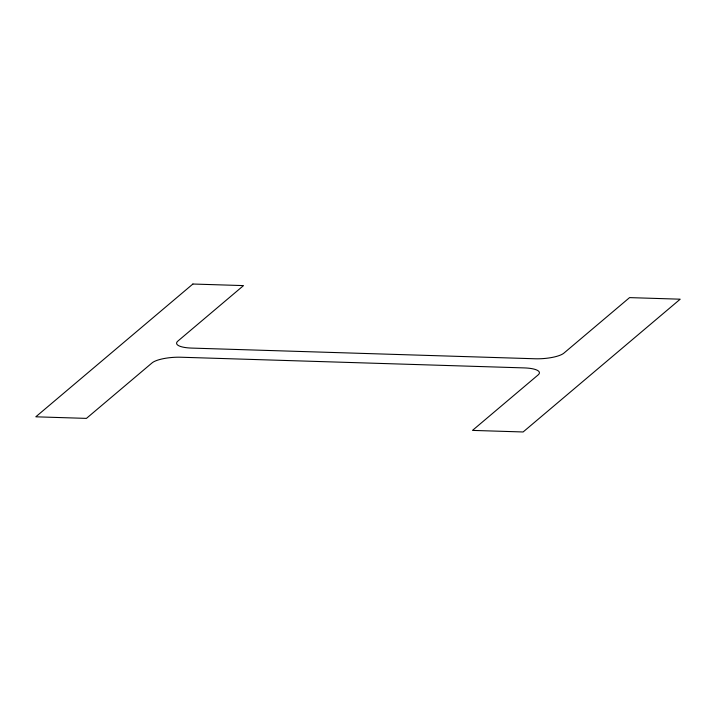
<?xml version="1.0" encoding="UTF-8"?>
<svg xmlns="http://www.w3.org/2000/svg" width="716" height="716" viewBox="0 0 716 716"><rect width="100%" height="100%" fill="white"/><g stroke="black" fill="none" stroke-linecap="round" stroke-linejoin="round"><path stroke-width="1.07" d="M192.881 284.028L35.8 416.81L86.43 418.386L152.069 362.896A22.715 6.184 -4 0 1 180.951 357.23L524.237 367.908A22.715 6.184 -4 0 1 538.128 374.916L472.488 430.397L523.119 431.972L680.2 299.19L629.57 297.614L563.931 353.104A22.715 6.184 -4 0 1 535.049 358.77L191.763 348.092A22.715 6.184 -4 0 1 177.872 341.085L243.512 285.603L192.881 284.028"/></g></svg>
